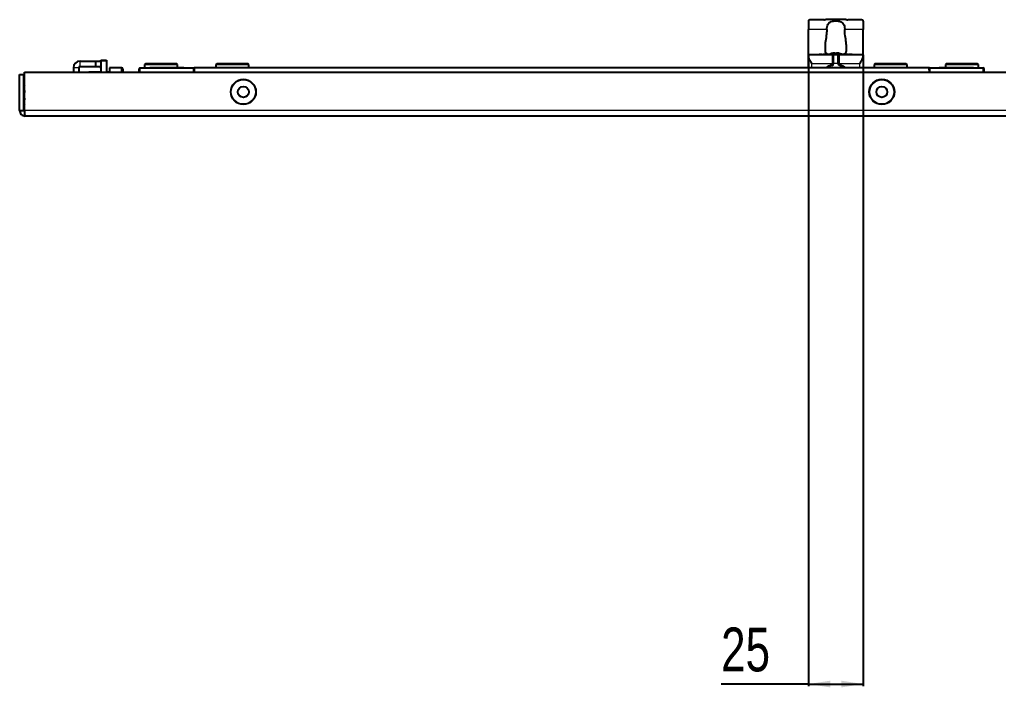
# Model space of a CAD drawing. Header units: millimetres. Extents: x -1235 to 3208, y -2404 to 1219.
# Drawn here: x 1724 to 2170.1, y -2404 to -2099.5 of the extents above; entities that cross this region are included whole.
import ezdxf

# ---------------------------------------------------------------- set-up
doc = ezdxf.new("R2010")
doc.units = ezdxf.units.MM
doc.layers.add('FORMAT', color=7, linetype='Continuous')
doc.styles.add('SLDTEXTSTYLE0', font='TXT', dxfattribs={"width": 0.75})
doc.dimstyles.new('SLDDIMSTYLE0', dxfattribs={"dimtxt": 20, "dimasz": 10, "dimexe": 0, "dimexo": 0.0625, "dimgap": 5, "dimtad": 2, "dimdec": 1, "dimrnd": 1e-09, "dimzin": 12, "dimdsep": 46, "dimtxsty": 'SLDTEXTSTYLE0', "dimsah": 1, "dimcen": 0.09, "dimadec": 0, "dimazin": 3, "dimtfac": 1, "dimtofl": 0, "dimtmove": 0, "dimatfit": 3, "dimfxl": 0, "dimfrac": 2, "dimtolj": 1, "dimtzin": 12, "dimarcsym": 0})

# ---------------------------------------------------------------- blocks, each defined once
blk = doc.blocks.new('_D_12')
at = {"layer": 'FORMAT'}
for p, q in [((2083.5, -2115.49), (2083.5, -2403.48)), ((2108.5, -2115.49), (2108.5, -2403.48)), ((2083.5, -2402.48), (2043.74, -2402.48)), ((2083.5, -2402.48), (2108.5, -2402.48))]:
    blk.add_line(p, q, dxfattribs=at)
for points in [[(2083.5, -2402.48), (2093.5, -2404.02), (2093.5, -2400.94)], [(2108.5, -2402.48), (2098.5, -2400.94), (2098.5, -2404.02)]]:
    blk.add_solid(points, dxfattribs=at)
at = {"layer": 'FORMAT', "insert": (2043.74, -2376.7), "char_height": 20, "attachment_point": 1, "style": 'SLDTEXTSTYLE0'}
blk.add_mtext('25', dxfattribs=at)

msp = doc.modelspace()

# ---------------------------------------------------------------- linework, layer by layer
at = {"color": 7, "linetype": 'Continuous', "lineweight": 25}
for p, q in [((2083.5, -2100.15), (2083.5, -2103.98)), ((2090.52, -2099.59), (2085, -2099.59)), ((2091.41, -2099.54), (2090.89, -2099.54)), ((2100.6, -2099.48), (2091.41, -2099.48)), ((2101.11, -2099.54), (2100.6, -2099.53)), ((2107, -2099.59), (2101.48, -2099.59)), ((2108.5, -2100.15), (2108.5, -2103.98)), ((2083.5, -2115.48), (2083.5, -2103.98)), ((2108.5, -2115.48), (2108.5, -2103.98)), ((2091.15, -2111.27), (2091.15, -2113.86)), ((2100.85, -2113.86), (2100.85, -2111.27)), ((1751.55, -2118.43), (1758.55, -2118.43)), ((1758.55, -2118.43), (1758.55, -2120.93)), ((1758.55, -2118.43), (1760.55, -2118.43)), ((1761.05, -2118.48), (1760.55, -2118.43)), ((1761.05, -2117.93), (1763.55, -2117.93)), ((1761.05, -2118.43), (1761.05, -2117.93)), ((1761.05, -2118.43), (1761.05, -2123.48)), ((1763.55, -2117.93), (1763.55, -2118.43)), ((1763.55, -2118.43), (1763.55, -2123.48)), ((2083.5, -2116.36), (2083.5, -2115.48)), ((2083.5, -2115.48), (2097, -2115.48)), ((2083.5, -2121.48), (2083.5, -2116.36)), ((2088.38, -2115.38), (2088.38, -2115.48)), ((2088.52, -2115.38), (2088.52, -2115.48)), ((2088.64, -2115.38), (2088.64, -2115.48)), ((2089.45, -2115.38), (2088.64, -2115.38)), ((2089.45, -2115.38), (2089.45, -2115.48)), ((2089.6, -2115.38), (2089.6, -2115.48)), ((2089.72, -2115.38), (2089.72, -2115.48)), ((2090.05, -2115.38), (2090.05, -2115.48)), ((2090.24, -2115.38), (2090.24, -2115.48)), ((2090.77, -2115.38), (2090.77, -2115.48)), ((2091.25, -2115.38), (2091.25, -2115.48)), ((2091.42, -2115.38), (2091.42, -2115.48)), ((2091.88, -2115.38), (2091.88, -2115.48)), ((2092.02, -2115.38), (2092.02, -2115.48)), ((2092.14, -2115.38), (2092.14, -2115.48)), ((2092.45, -2115.38), (2092.45, -2115.48)), ((2093.73, -2115.38), (2092.61, -2115.38)), ((2093.73, -2115.38), (2093.73, -2115.48)), ((2093.87, -2115.38), (2093.87, -2115.48)), ((2094.06, -2115.38), (2094.06, -2115.48)), ((2094.07, -2115.38), (2094.07, -2115.48)), ((2094.66, -2115.38), (2094.07, -2115.38)), ((2094.49, -2114.97), (2094.49, -2114.93)), ((2094.66, -2115.38), (2094.66, -2115.48)), ((2095.56, -2115.38), (2094.99, -2115.38)), ((2095, -2115.48), (2097, -2115.48)), ((2095, -2119.48), (2095, -2115.48)), ((2095.05, -2114.88), (2095.05, -2114.86)), ((2095.56, -2115.38), (2095.56, -2115.48)), ((2095.57, -2115.38), (2095.57, -2115.48)), ((2095.57, -2115.38), (2095.75, -2115.38)), ((2095.75, -2115.38), (2095.75, -2115.48)), ((2095.75, -2115.38), (2095.75, -2115.38)), ((2095.77, -2115.38), (2095.77, -2115.48)), ((2095.92, -2115.38), (2095.92, -2115.48)), ((2096.72, -2115.38), (2095.92, -2115.38)), ((2096.5, -2115.16), (2096.52, -2114.86)), ((2096.72, -2115.16), (2096.75, -2114.93)), ((2096.72, -2115.38), (2096.72, -2115.48)), ((2096.86, -2115.38), (2096.86, -2115.48)), ((2096.98, -2115.38), (2096.98, -2115.48)), ((2096.98, -2115.42), (2097.32, -2115.41)), ((2097, -2115.48), (2097, -2119.48)), ((2097.41, -2115.38), (2097.41, -2115.48)), ((2097.5, -2115.48), (2108.5, -2115.48)), ((2097.53, -2115.38), (2097.53, -2115.48)), ((2097.9, -2115.38), (2097.9, -2115.48)), ((2098.16, -2115.38), (2098.16, -2115.48)), ((2098.28, -2115.38), (2098.28, -2115.48)), ((2098.42, -2115.38), (2098.42, -2115.48)), ((2098.54, -2115.38), (2098.54, -2115.48)), ((2098.97, -2115.38), (2098.97, -2115.48)), ((2099, -2115.38), (2098.97, -2115.38)), ((2099.01, -2115.38), (2099.01, -2115.48)), ((2099.04, -2115.38), (2099.04, -2115.48)), ((2099.21, -2115.38), (2099.21, -2115.48)), ((2099.56, -2115.38), (2099.56, -2115.48)), ((2100.04, -2115.38), (2100.04, -2115.48)), ((2100.24, -2115.38), (2100.24, -2115.48)), ((2100.59, -2115.38), (2100.59, -2115.48)), ((2100.74, -2115.38), (2100.74, -2115.48)), ((2101.8, -2115.38), (2100.74, -2115.38)), ((2101.8, -2115.38), (2101.8, -2115.48)), ((2102.11, -2115.38), (2102.11, -2115.48)), ((2102.28, -2115.38), (2102.28, -2115.48)), ((2102.65, -2115.38), (2102.65, -2115.48)), ((2103.41, -2115.38), (2102.65, -2115.38)), ((2103.41, -2115.38), (2103.41, -2115.48)), ((2108.5, -2116.36), (2108.5, -2115.48)), ((2108.5, -2116.36), (2108.5, -2121.48)), ((1726.3, -2140.88), (1726.3, -2123.48)), ((1726.3, -2123.48), (2216.7, -2123.48)), ((1748.55, -2121.43), (1748.55, -2123.48)), ((1751.05, -2121.43), (1751.05, -2123.48)), ((1751.55, -2120.93), (1758.55, -2120.93)), ((1755.6, -2123.43), (1755.55, -2123.48)), ((1761.05, -2123.43), (1755.6, -2123.43)), ((1755.6, -2123.43), (1755.6, -2123.48)), ((1758.55, -2120.93), (1760.55, -2120.93)), ((1764.8, -2123.43), (1763.55, -2123.43)), ((1770.45, -2121.43), (1765.05, -2121.43)), ((1765.05, -2121.43), (1765.05, -2123.48)), ((1771.05, -2122.03), (1771.05, -2123.48)), ((1778.5, -2123.48), (1778.5, -2121.78)), ((1778.8, -2121.48), (1803.2, -2121.48)), ((1781.5, -2119.48), (1781, -2119.98)), ((1781, -2119.98), (1781, -2121.48)), ((1796, -2119.98), (1781, -2119.98)), ((1781.5, -2119.48), (1795.5, -2119.48)), ((1783.36, -2121.28), (1783.36, -2121.48)), ((1787.17, -2121.28), (1787.17, -2121.48)), ((1787.17, -2121.28), (1787.97, -2121.28)), ((1787.97, -2121.28), (1787.97, -2121.48)), ((1787.97, -2121.28), (1789.84, -2121.28)), ((1789.3, -2121.28), (1789.3, -2121.26)), ((1789.84, -2121.28), (1789.84, -2121.48)), ((1789.84, -2121.28), (1790.89, -2121.28)), ((1790.89, -2121.28), (1790.89, -2121.48)), ((1790.89, -2121.28), (1792.29, -2121.28)), ((1792.46, -2121.26), (1792.46, -2121.48)), ((1792.55, -2121.28), (1792.55, -2121.48)), ((1792.55, -2121.28), (1793.9, -2121.28)), ((1793.9, -2121.28), (1793.9, -2121.48)), ((1793.9, -2121.28), (1795.89, -2121.28)), ((1796, -2119.98), (1795.5, -2119.48)), ((1795.89, -2121.28), (1795.89, -2121.48)), ((1795.89, -2121.28), (1798.85, -2121.28)), ((1796, -2121.28), (1796, -2119.98)), ((1798.85, -2121.28), (1798.85, -2121.48)), ((2138.5, -2121.48), (1803.5, -2121.48)), ((1803.5, -2121.48), (1803.5, -2121.78)), ((1803.5, -2121.78), (1803.5, -2122.43)), ((1803.5, -2122.43), (1803.5, -2123.48)), ((1814, -2119.48), (1813.5, -2119.98)), ((1813.5, -2119.98), (1813.5, -2121.48)), ((1828.5, -2119.98), (1813.5, -2119.98)), ((1814, -2119.48), (1828, -2119.48)), ((1828.5, -2119.98), (1828, -2119.48)), ((1828.5, -2121.48), (1828.5, -2119.98)), ((2095, -2119.48), (2095, -2119.51)), ((2097, -2119.51), (2097, -2119.48)), ((2114, -2119.48), (2113.5, -2119.98)), ((2113.5, -2119.98), (2113.5, -2121.48)), ((2128.5, -2119.98), (2113.5, -2119.98)), ((2114, -2119.48), (2128, -2119.48)), ((2128.5, -2119.98), (2128, -2119.48)), ((2128.5, -2121.48), (2128.5, -2119.98)), ((2138.5, -2121.48), (2138.5, -2121.78)), ((2138.5, -2122.43), (2138.5, -2121.78)), ((2138.5, -2122.43), (2138.5, -2123.48)), ((2138.8, -2121.48), (2163.2, -2121.48)), ((2143.15, -2121.28), (2143.15, -2121.48)), ((2143.15, -2121.28), (2143.5, -2121.28)), ((2143.5, -2121.28), (2143.5, -2121.48)), ((2143.5, -2121.28), (2143.75, -2121.28)), ((2143.75, -2121.28), (2143.75, -2121.48)), ((2143.75, -2121.28), (2143.86, -2121.28)), ((2143.86, -2121.28), (2143.86, -2121.48)), ((2144.89, -2121.28), (2144.89, -2121.48)), ((2144.89, -2121.28), (2145.56, -2121.28)), ((2145.56, -2121.28), (2145.56, -2121.48)), ((2145.56, -2121.28), (2145.9, -2121.28)), ((2145.9, -2121.28), (2145.9, -2121.48)), ((2146.5, -2119.48), (2146, -2119.98)), ((2146, -2119.98), (2146, -2121.28)), ((2161, -2119.98), (2146, -2119.98)), ((2146.5, -2119.48), (2160.5, -2119.48)), ((2149.21, -2121.48), (2149.21, -2121.26)), ((2149.35, -2121.28), (2150.13, -2121.28)), ((2150.13, -2121.28), (2150.13, -2121.48)), ((2150.13, -2121.28), (2150.92, -2121.28)), ((2150.92, -2121.28), (2150.92, -2121.48)), ((2150.92, -2121.28), (2151.41, -2121.28)), ((2151.41, -2121.28), (2151.41, -2121.48)), ((2151.41, -2121.28), (2152.8, -2121.28)), ((2152.44, -2121.26), (2152.44, -2121.28)), ((2152.8, -2121.28), (2152.8, -2121.48)), ((2152.8, -2121.28), (2153.85, -2121.28)), ((2153.85, -2121.28), (2153.85, -2121.48)), ((2154.89, -2121.28), (2154.89, -2121.48)), ((2154.89, -2121.28), (2156.86, -2121.28)), ((2156.86, -2121.28), (2156.86, -2121.48)), ((2156.86, -2121.28), (2158.85, -2121.28)), ((2158.85, -2121.28), (2158.85, -2121.48)), ((2161, -2119.98), (2160.5, -2119.48)), ((2161, -2121.48), (2161, -2119.98)), ((2163.5, -2121.78), (2163.5, -2123.48)), ((1724, -2124.48), (1726, -2124.48)), ((1724, -2140.88), (1724, -2124.48)), ((1726, -2140.88), (1726, -2124.48)), ((1724, -2140.88), (1726, -2140.88)), ((2216.4, -2143.48), (1726.6, -2143.48))]:
    msp.add_line(p, q, dxfattribs=at)
at = {"color": 8, "linetype": 'Continuous', "lineweight": 18}
for p, q in [((2091.91, -2103.98), (2083.5, -2103.98)), ((2108.5, -2103.98), (2100.09, -2103.98)), ((1751.55, -2120.93), (1751.55, -2118.43)), ((1763.55, -2118.43), (1761.05, -2118.43)), ((2092.61, -2115.38), (2092.61, -2115.48)), ((2094.5, -2119.48), (2094.5, -2115.48)), ((2097.5, -2115.48), (2097.5, -2119.48)), ((1751.05, -2121.43), (1748.55, -2121.43)), ((1764.8, -2123.48), (1764.8, -2123.43)), ((1770.45, -2123.48), (1770.45, -2121.43)), ((1778.8, -2121.78), (1778.5, -2121.78)), ((1778.8, -2121.48), (1778.8, -2121.78)), ((1803.2, -2121.78), (1778.8, -2121.78)), ((1778.8, -2121.78), (1778.8, -2123.48)), ((1784.59, -2121.28), (1784.59, -2121.48)), ((1803.2, -2121.48), (1803.2, -2121.78)), ((1803.2, -2123.48), (1803.2, -2121.78)), ((1803.5, -2121.78), (1803.2, -2121.78)), ((2085, -2119.48), (2085, -2121.48)), ((2085, -2119.48), (2094.5, -2119.48)), ((2094.14, -2120), (2094.28, -2120.48)), ((2094.5, -2119.51), (2094.5, -2119.48)), ((2094.5, -2119.48), (2095, -2119.48)), ((2094.5, -2119.51), (2095, -2119.51)), ((2097, -2119.48), (2095, -2119.48)), ((2097, -2119.48), (2097.5, -2119.48)), ((2097, -2119.51), (2097.5, -2119.51)), ((2097.5, -2119.48), (2097.5, -2119.51)), ((2097.5, -2119.48), (2107, -2119.48)), ((2097.72, -2120.48), (2097.86, -2120)), ((2107, -2121.48), (2107, -2119.48)), ((2138.8, -2121.78), (2138.5, -2121.78)), ((2138.8, -2121.78), (2138.8, -2121.48)), ((2163.2, -2121.78), (2138.8, -2121.78)), ((2138.8, -2121.78), (2138.8, -2123.48)), ((2147.63, -2121.28), (2147.63, -2121.48)), ((2163.2, -2121.48), (2163.2, -2121.78)), ((2163.2, -2123.48), (2163.2, -2121.78)), ((2163.5, -2121.78), (2163.2, -2121.78)), ((2216.7, -2140.88), (1726.3, -2140.88))]:
    msp.add_line(p, q, dxfattribs=at)
at = {"color": 7, "linetype": 'Continuous', "lineweight": 25, "flags": 128}
for points in [[(1726.3, -2129.47), (1726.14, -2129.73), (1726, -2129.98)], [(1726.3, -2131.88), (1726.18, -2132.37), (1726, -2133.98)], [(1726, -2133.98), (1726.18, -2135.6), (1726.3, -2136.08)], [(1726, -2137.98), (1726.14, -2138.23), (1726.3, -2138.5)]]:
    msp.add_lwpolyline(points, dxfattribs=at)
at = {"color": 8, "linetype": 'Continuous', "lineweight": 18, "flags": 128}
for points in [[(1726, -2130.67), (1726.01, -2130.65), (1726.3, -2130.06)], [(1726.3, -2137.91), (1726.01, -2137.32), (1726, -2137.3)]]:
    msp.add_lwpolyline(points, dxfattribs=at)
at = {"color": 7, "linetype": 'Continuous', "lineweight": 25}
for centre, radius in [((1826, -2132.48), 5.75), ((2117, -2132.48), 5.75), ((1826, -2132.48), 2.5), ((2117, -2132.48), 2.5)]:
    msp.add_circle(centre, radius, dxfattribs=at)
at = {"color": 8, "linetype": 'Continuous', "lineweight": 18}
for centre in [(1826, -2132.48), (2117, -2132.48)]:
    msp.add_circle(centre, 5.5, dxfattribs=at)
at = {"color": 7, "linetype": 'Continuous', "lineweight": 25}
for centre, radius, start, end in [((1751.55, -2121.43), 3, 90, 180), ((2096, -2122.78), 8, 100.361, 108.448), ((2096, -2122.74), 7.96, 100.8908, 108.0476), ((2093.69, -2115.78), 0.629, 75.5606, 104.4394), ((2096.07, -2121.2), 6.42, 102.4344, 110.2986), ((2095.24, -2118.64), 3.79, 92.8918, 101.4174), ((2095.75, -2122.39), 7.54, 92.0538, 98.0829), ((2094.97, -2115.38), 0.529, 72.0453, 81.6206), ((2095.27, -2119.2), 4.35, 79.331, 87.2142), ((2096.73, -2119.2), 4.35, 92.7858, 100.669), ((2092.75, -2115.91), 3.47, 12.2342, 16.4656), ((2096.67, -2122.42), 7.26, 85.7578, 94.2422), ((2096.25, -2122.41), 7.56, 85.3402, 87.9436), ((2097.04, -2115.45), 0.598, 99.0104, 119.4761), ((2095.88, -2117.1), 2.34, 55.3963, 68.2782), ((2096.76, -2118.64), 3.79, 78.5826, 87.1082), ((2096, -2122.78), 8, 70.1778, 79.639), ((1751.55, -2121.43), 0.5, 90, 180), ((1760.55, -2121.43), 0.5, 0, 90), ((1764.8, -2123.18), 0.25, 270, 0), ((1770.45, -2122.03), 0.6, 0, 90), ((1778.8, -2121.78), 0.3, 90, 180), ((1803.2, -2121.78), 0.3, 0, 90), ((2096, -2126.48), 6.25, 106.0134, 126.8699), ((2094, -2119.51), 1, 286.0134, 0), ((2098, -2119.51), 1, 180, 253.9866), ((2096, -2126.48), 6.25, 53.1301, 73.9866), ((2138.8, -2121.78), 0.3, 90, 180), ((2163.2, -2121.78), 0.3, 0, 90)]:
    msp.add_arc(centre, radius, start, end, dxfattribs=at)
at = {"color": 8, "linetype": 'Continuous', "lineweight": 18}
for centre, radius, start, end in [((2096, -2126.48), 6.75, 106.0134, 132.2054), ((2094, -2119.51), 0.5, 286.0134, 0), ((2098, -2119.51), 0.5, 180, 253.9866), ((2096, -2126.48), 6.75, 47.7946, 73.9866)]:
    msp.add_arc(centre, radius, start, end, dxfattribs=at)
at = {"color": 7, "linetype": 'Continuous', "lineweight": 25}
for points, knots in [([(2085, -2099.59), (2084.83, -2099.59), (2084.5, -2099.6), (2084.05, -2099.66), (2083.71, -2099.78), (2083.53, -2099.95), (2083.51, -2100.09), (2083.5, -2100.15)], [0, 0, 0, 0, 0.2129, 0.425707, 0.640613, 0.853382, 1, 1, 1, 1]), ([(2090.52, -2099.59), (2090.62, -2099.58), (2090.75, -2099.56), (2090.86, -2099.55), (2090.89, -2099.54)], [0, 0, 0, 0, 0.789403, 1, 1, 1, 1]), ([(2091.91, -2103.98), (2091.93, -2103.57), (2091.97, -2102.74), (2092.33, -2101.65), (2092.98, -2100.84), (2093.91, -2100.35), (2095.06, -2100.11), (2096.38, -2100.06), (2097.73, -2100.23), (2098.86, -2100.7), (2099.59, -2101.5), (2099.97, -2102.53), (2100.09, -2103.39), (2100.09, -2103.89), (2100.09, -2103.98)], [0, 0, 0, 0, 0.088505, 0.177138, 0.262858, 0.344694, 0.430485, 0.525193, 0.625645, 0.723911, 0.812494, 0.894483, 0.978997, 1, 1, 1, 1]), ([(2101.11, -2099.54), (2101.13, -2099.55), (2101.24, -2099.56), (2101.37, -2099.58), (2101.48, -2099.59)], [0, 0, 0, 0, 0.161974, 1, 1, 1, 1]), ([(2108.5, -2100.15), (2108.48, -2100.07), (2108.45, -2099.91), (2108.22, -2099.74), (2107.86, -2099.64), (2107.43, -2099.59), (2107.13, -2099.59), (2107, -2099.59)], [0, 0, 0, 0, 0.205683, 0.411346, 0.618649, 0.832339, 1, 1, 1, 1]), ([(2091.91, -2103.98), (2091.86, -2104.98), (2091.74, -2107.12), (2091.23, -2109.56), (2091.17, -2110.87), (2091.15, -2111.27)], [0, 0, 0, 0, 0.378823, 0.812228, 1, 1, 1, 1]), ([(2100.85, -2111.27), (2100.77, -2110.36), (2100.59, -2108.5), (2100.13, -2105.9), (2100.1, -2104.37), (2100.09, -2103.98)], [0, 0, 0, 0, 0.417668, 0.852903, 1, 1, 1, 1]), ([(2091.15, -2113.86), (2091.19, -2114.13), (2091.28, -2114.67), (2092.06, -2115.13), (2093.06, -2115.33), (2093.83, -2115.37), (2094.11, -2115.38)], [0, 0, 0, 0, 0.2891573, 0.5794111, 0.8475326, 1, 1, 1, 1]), ([(2097.99, -2115.38), (2098.43, -2115.35), (2099.34, -2115.28), (2100.29, -2114.97), (2100.78, -2114.49), (2100.83, -2114.04), (2100.85, -2113.86)], [0, 0, 0, 0, 0.2581005, 0.5320515, 0.8005593, 1, 1, 1, 1]), ([(2083.5, -2116.36), (2083.52, -2116.53), (2083.58, -2116.96), (2084.05, -2117.9), (2084.58, -2118.79), (2084.93, -2119.37), (2085, -2119.48), (2085, -2119.48)], [0, 0, 0, 0, 0.19414, 0.485275, 0.898779, 0.996769, 1, 1, 1, 1]), ([(2088.52, -2115.38), (2088.5, -2115.38), (2088.46, -2115.38), (2088.4, -2115.38), (2088.38, -2115.38), (2088.38, -2115.38), (2088.38, -2115.38)], [0, 0, 0, 0, 0.280836, 0.55925, 0.779182, 1, 1, 1, 1]), ([(2088.64, -2115.38), (2088.64, -2115.38), (2088.64, -2115.38), (2088.61, -2115.38), (2088.57, -2115.38), (2088.54, -2115.38), (2088.52, -2115.38)], [0, 0, 0, 0, 0.280888, 0.559482, 0.77927, 1, 1, 1, 1]), ([(2089.6, -2115.38), (2089.58, -2115.38), (2089.55, -2115.38), (2089.49, -2115.38), (2089.47, -2115.38), (2089.45, -2115.38)], [0, 0, 0, 0, 0.280638, 0.560877, 1, 1, 1, 1]), ([(2089.72, -2115.38), (2089.72, -2115.38), (2089.72, -2115.38), (2089.69, -2115.38), (2089.65, -2115.38), (2089.62, -2115.38), (2089.6, -2115.38)], [0, 0, 0, 0, 0.280941, 0.559114, 0.779089, 1, 1, 1, 1]), ([(2090.24, -2115.38), (2090.18, -2115.38), (2090.07, -2115.38), (2090.06, -2115.38), (2090.05, -2115.38)], [0, 0, 0, 0, 0.559312, 1, 1, 1, 1]), ([(2090.77, -2115.38), (2090.71, -2115.38), (2090.6, -2115.38), (2090.4, -2115.38), (2090.3, -2115.38), (2090.24, -2115.38)], [0, 0, 0, 0, 0.280496, 0.560765, 1, 1, 1, 1]), ([(2091.25, -2115.38), (2091.18, -2115.38), (2091.06, -2115.38), (2090.86, -2115.38), (2090.77, -2115.38)], [0, 0, 0, 0, 0.560137, 1, 1, 1, 1]), ([(2091.42, -2115.38), (2091.41, -2115.38), (2091.4, -2115.38), (2091.3, -2115.38), (2091.25, -2115.38)], [0, 0, 0, 0, 0.5599138, 1, 1, 1, 1]), ([(2092.02, -2115.38), (2092, -2115.38), (2091.96, -2115.38), (2091.9, -2115.38), (2091.88, -2115.38), (2091.88, -2115.38), (2091.88, -2115.38)], [0, 0, 0, 0, 0.2807653, 0.5591779, 0.7791749, 1, 1, 1, 1]), ([(2092.14, -2115.38), (2092.14, -2115.38), (2092.14, -2115.38), (2092.11, -2115.38), (2092.07, -2115.38), (2092.04, -2115.38), (2092.02, -2115.38)], [0, 0, 0, 0, 0.280828, 0.559417, 0.779393, 1, 1, 1, 1]), ([(2092.61, -2115.38), (2092.59, -2115.38), (2092.55, -2115.38), (2092.49, -2115.38), (2092.46, -2115.38), (2092.45, -2115.38), (2092.45, -2115.38)], [0, 0, 0, 0, 0.280951, 0.559967, 0.779431, 1, 1, 1, 1]), ([(2093.87, -2115.38), (2093.87, -2115.38), (2093.86, -2115.38), (2093.83, -2115.38), (2093.78, -2115.38), (2093.75, -2115.38), (2093.73, -2115.38)], [0, 0, 0, 0, 0.280713, 0.558701, 0.779045, 1, 1, 1, 1]), ([(2094.07, -2115.38), (2094.07, -2115.38), (2094.06, -2115.38), (2094.06, -2115.38), (2094.06, -2115.38)], [0, 0, 0, 0, 0.560081, 1, 1, 1, 1]), ([(2094.5, -2115.48), (2094.5, -2115.48), (2094.5, -2115.48), (2094.51, -2115.48), (2094.52, -2115.48), (2094.56, -2115.48), (2094.68, -2115.48), (2094.9, -2115.48), (2094.96, -2115.48), (2095, -2115.48)], [0, 0, 0, 0, 0.00167, 0.003889, 0.009531, 0.034361, 0.132751, 0.526214, 1, 1, 1, 1]), ([(2094.84, -2115.38), (2094.82, -2115.38), (2094.77, -2115.38), (2094.7, -2115.38), (2094.68, -2115.38), (2094.66, -2115.38)], [0, 0, 0, 0, 0.2812256, 0.5615217, 1, 1, 1, 1]), ([(2095.57, -2115.38), (2095.57, -2115.38), (2095.57, -2115.38), (2095.56, -2115.38), (2095.56, -2115.38)], [0, 0, 0, 0, 0.559504, 1, 1, 1, 1]), ([(2095.92, -2115.38), (2095.9, -2115.38), (2095.86, -2115.38), (2095.8, -2115.38), (2095.77, -2115.38), (2095.77, -2115.38), (2095.77, -2115.38)], [0, 0, 0, 0, 0.280855, 0.559718, 0.779518, 1, 1, 1, 1]), ([(2096.86, -2115.38), (2096.84, -2115.38), (2096.8, -2115.38), (2096.75, -2115.38), (2096.72, -2115.38), (2096.72, -2115.38), (2096.72, -2115.38)], [0, 0, 0, 0, 0.280813, 0.559099, 0.77917, 1, 1, 1, 1]), ([(2096.98, -2115.38), (2096.98, -2115.38), (2096.98, -2115.38), (2096.95, -2115.38), (2096.91, -2115.38), (2096.88, -2115.38), (2096.86, -2115.38)], [0, 0, 0, 0, 0.280912, 0.559405, 0.779108, 1, 1, 1, 1]), ([(2097, -2115.48), (2097.04, -2115.48), (2097.12, -2115.48), (2097.37, -2115.48), (2097.5, -2115.48), (2097.5, -2115.48)], [0, 0, 0, 0, 0.475461, 0.994056, 1, 1, 1, 1]), ([(2097.41, -2115.38), (2097.39, -2115.38), (2097.35, -2115.38), (2097.3, -2115.38), (2097.27, -2115.38), (2097.27, -2115.38), (2097.27, -2115.38)], [0, 0, 0, 0, 0.280888, 0.559023, 0.779155, 1, 1, 1, 1]), ([(2097.53, -2115.38), (2097.53, -2115.38), (2097.53, -2115.38), (2097.5, -2115.38), (2097.46, -2115.38), (2097.43, -2115.38), (2097.41, -2115.38)], [0, 0, 0, 0, 0.2809, 0.559498, 0.779148, 1, 1, 1, 1]), ([(2097.9, -2115.38), (2097.85, -2115.38), (2097.74, -2115.38), (2097.61, -2115.38), (2097.54, -2115.38), (2097.54, -2115.38), (2097.53, -2115.38)], [0, 0, 0, 0, 0.280935, 0.559487, 0.779245, 1, 1, 1, 1]), ([(2098.16, -2115.38), (2098.11, -2115.38), (2098.04, -2115.38), (2097.94, -2115.38), (2097.9, -2115.38)], [0, 0, 0, 0, 0.559441, 1, 1, 1, 1]), ([(2098.28, -2115.38), (2098.27, -2115.38), (2098.26, -2115.38), (2098.19, -2115.38), (2098.16, -2115.38)], [0, 0, 0, 0, 0.560313, 1, 1, 1, 1]), ([(2098.42, -2115.38), (2098.4, -2115.38), (2098.36, -2115.38), (2098.3, -2115.38), (2098.28, -2115.38), (2098.28, -2115.38), (2098.28, -2115.38)], [0, 0, 0, 0, 0.28091, 0.559174, 0.779166, 1, 1, 1, 1]), ([(2098.54, -2115.38), (2098.54, -2115.38), (2098.54, -2115.38), (2098.51, -2115.38), (2098.47, -2115.38), (2098.44, -2115.38), (2098.42, -2115.38)], [0, 0, 0, 0, 0.280849, 0.55949, 0.779158, 1, 1, 1, 1]), ([(2099.04, -2115.38), (2099.03, -2115.38), (2099.01, -2115.38), (2099.01, -2115.38), (2099.01, -2115.38)], [0, 0, 0, 0, 0.560691, 1, 1, 1, 1]), ([(2099.21, -2115.38), (2099.17, -2115.38), (2099.11, -2115.38), (2099.06, -2115.38), (2099.04, -2115.38)], [0, 0, 0, 0, 0.559542, 1, 1, 1, 1]), ([(2099.56, -2115.38), (2099.49, -2115.38), (2099.36, -2115.38), (2099.25, -2115.38), (2099.21, -2115.38)], [0, 0, 0, 0, 0.560514, 1, 1, 1, 1]), ([(2100.04, -2115.38), (2099.97, -2115.38), (2099.83, -2115.38), (2099.64, -2115.38), (2099.56, -2115.38)], [0, 0, 0, 0, 0.5592171, 1, 1, 1, 1]), ([(2100.24, -2115.38), (2100.24, -2115.38), (2100.22, -2115.38), (2100.1, -2115.38), (2100.04, -2115.38)], [0, 0, 0, 0, 0.56034, 1, 1, 1, 1]), ([(2100.74, -2115.38), (2100.72, -2115.38), (2100.67, -2115.38), (2100.62, -2115.38), (2100.59, -2115.38), (2100.59, -2115.38), (2100.59, -2115.38)], [0, 0, 0, 0, 0.280872, 0.559701, 0.779382, 1, 1, 1, 1]), ([(2102.28, -2115.38), (2102.22, -2115.38), (2102.13, -2115.38), (2102.12, -2115.38), (2102.11, -2115.38)], [0, 0, 0, 0, 0.5589475, 1, 1, 1, 1]), ([(2102.65, -2115.38), (2102.57, -2115.38), (2102.44, -2115.38), (2102.33, -2115.38), (2102.28, -2115.38)], [0, 0, 0, 0, 0.559747, 1, 1, 1, 1]), ([(2107, -2119.48), (2107, -2119.48), (2107.07, -2119.37), (2107.42, -2118.79), (2107.95, -2117.9), (2108.42, -2116.96), (2108.48, -2116.53), (2108.5, -2116.36)], [0, 0, 0, 0, 0.003231, 0.101221, 0.514725, 0.80586, 1, 1, 1, 1]), ([(1783.36, -2121.28), (1783.54, -2121.28), (1783.88, -2121.28), (1784.37, -2121.28), (1784.59, -2121.28)], [0, 0, 0, 0, 0.5368, 1, 1, 1, 1]), ([(1784.59, -2121.28), (1784.97, -2121.28), (1785.67, -2121.28), (1786.52, -2121.28), (1786.97, -2121.28), (1786.99, -2121.28)], [0, 0, 0, 0, 0.522437, 0.975649, 1, 1, 1, 1]), ([(2143.86, -2121.28), (2144, -2121.28), (2144.27, -2121.28), (2144.7, -2121.28), (2144.89, -2121.28)], [0, 0, 0, 0, 0.547643, 1, 1, 1, 1]), ([(2145.9, -2121.28), (2146.23, -2121.28), (2146.87, -2121.28), (2147.39, -2121.28), (2147.63, -2121.28)], [0, 0, 0, 0, 0.5368, 1, 1, 1, 1]), ([(2147.63, -2121.28), (2147.95, -2121.28), (2148.56, -2121.28), (2149.13, -2121.28), (2149.16, -2121.28), (2149.17, -2121.28)], [0, 0, 0, 0, 0.415678, 0.776277, 1, 1, 1, 1]), ([(2154.02, -2121.28), (2154.06, -2121.28), (2154.35, -2121.28), (2154.64, -2121.28), (2154.89, -2121.28)], [0, 0, 0, 0, 0.139498, 1, 1, 1, 1]), ([(1726, -2140.88), (1726.03, -2141.05), (1726.07, -2141.29), (1726.28, -2141.36), (1726.34, -2141.37)], [0, 0, 0, 0, 0.724564, 1, 1, 1, 1])]:
    msp.add_open_spline(points, degree=3, knots=knots, dxfattribs=at)
for points in [[(1724, -2140.88), (1724.04, -2141.22), (1724.12, -2141.91), (1724.72, -2142.76), (1725.58, -2143.37), (1726.26, -2143.44), (1726.6, -2143.48)], [(1726.6, -2143.48), (1726.57, -2143.44), (1726.52, -2143.37), (1726.45, -2142.76), (1726.37, -2141.91), (1726.32, -2141.22), (1726.3, -2140.88)]]:
    msp.add_open_spline(points, degree=3, dxfattribs=at)

# ---------------------------------------------------------------- dimensions: what is measured, and where the dimension line sits
at = {"layer": 'FORMAT'}
dim = msp.add_linear_dim(base=(2108.5, -2402.48), p1=(2083.5, -2115.48), p2=(2108.5, -2115.48), dimstyle='SLDDIMSTYLE0', dxfattribs=at)
dim.commit()
dim.dimension.update_dxf_attribs({"geometry": '_D_12', "text_midpoint": (2058.51, -2402.48), "dimtype": 160})

doc.saveas('drawing.dxf')
